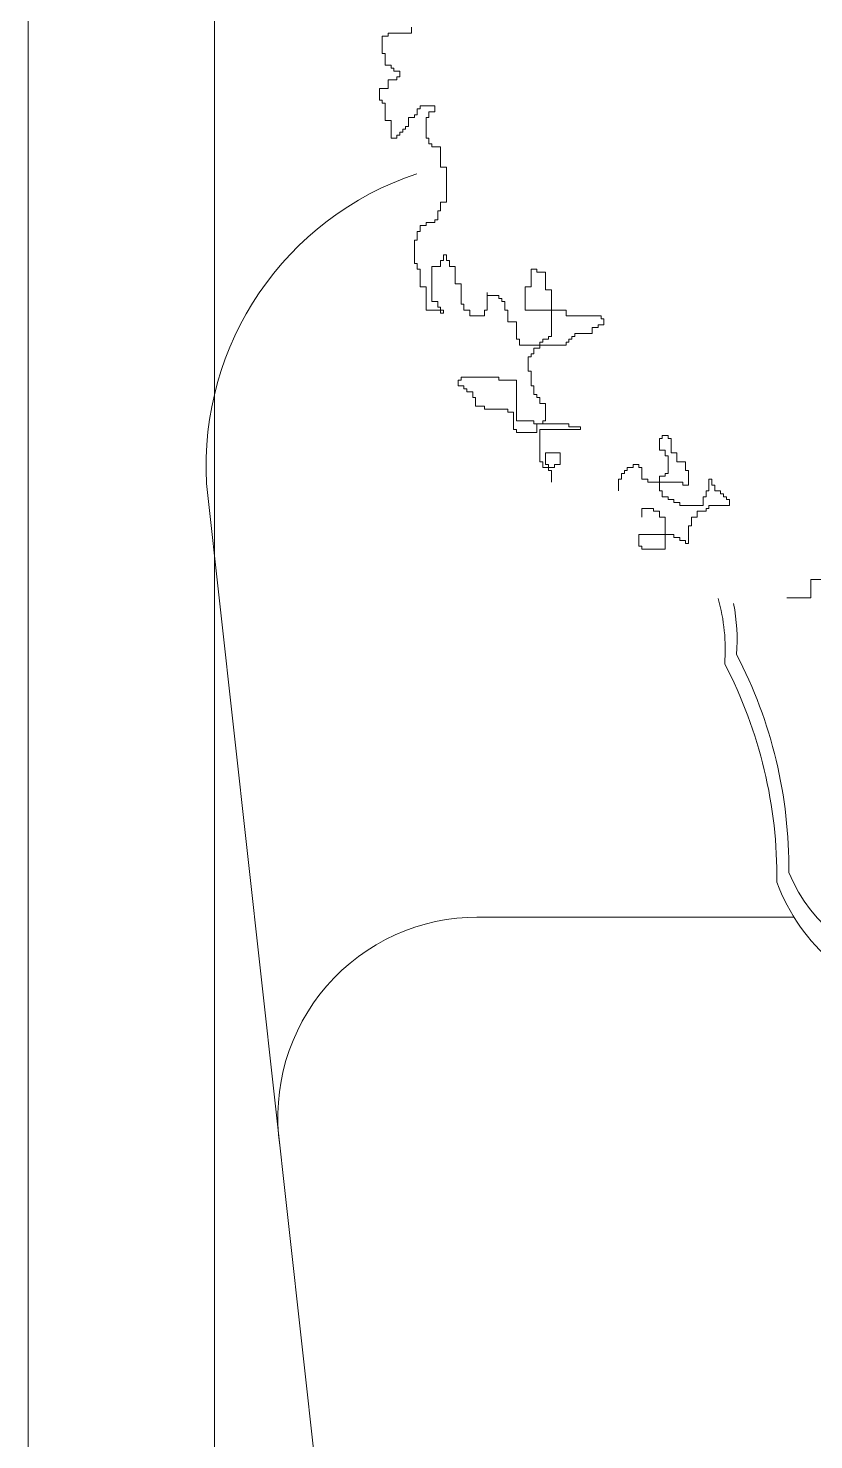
# Model space of a CAD drawing. Header units: millimetres. Extents: x 485872 to 486142, y -52344 to -52207.
# Drawn here: x 486102.0389 to 486102.271, y -52312.9478 to -52312.531 of the extents above; entities that cross this region are included whole.
import ezdxf

# ---------------------------------------------------------------- set-up
doc = ezdxf.new("R2010")
doc.units = ezdxf.units.MM
doc.header["$LTSCALE"] = 15
doc.linetypes.add('DASHDOTX2', pattern=[50.8, 25.4, -12.7, 0, -12.7])
doc.layers.add('JJ2', color=3, linetype='Continuous')

# ---------------------------------------------------------------- blocks, each defined once
blk = doc.blocks.new('sf')
at = {"color": 84, "lineweight": 5}
for p, q in [((17609.01, 471773.59), (17609.01, 471776.87)), ((17592.56, 471762.09), (17592.56, 471771.94)), ((17592.56, 471771.94), (17595.85, 471771.94)), ((17595.85, 471773.59), (17609.01, 471773.59)), ((17595.85, 471771.94), (17595.85, 471773.59)), ((17594.21, 471762.09), (17592.56, 471762.09)), ((17594.21, 471755.51), (17594.21, 471762.09)), ((17597.5, 471755.51), (17594.21, 471755.51)), ((17597.5, 471753.87), (17597.5, 471755.51)), ((17599.14, 471753.87), (17597.5, 471753.87)), ((17599.14, 471752.23), (17599.14, 471753.87)), ((17602.43, 471752.23), (17599.14, 471752.23)), ((17602.43, 471748.94), (17602.43, 471752.23)), ((17595.85, 471747.3), (17600.78, 471747.3)), ((17595.85, 471742.37), (17595.85, 471747.3)), ((17600.78, 471747.3), (17600.78, 471748.94)), ((17600.78, 471748.94), (17602.43, 471748.94)), ((17590.92, 471735.8), (17590.92, 471742.37)), ((17590.92, 471742.37), (17595.85, 471742.37)), ((17592.56, 471735.8), (17590.92, 471735.8)), ((17592.56, 471734.15), (17592.56, 471735.8)), ((17594.21, 471734.15), (17592.56, 471734.15)), ((17594.21, 471724.29), (17594.21, 471734.15)), ((17612.3, 471727.58), (17610.65, 471727.58)), ((17610.65, 471727.58), (17610.65, 471725.94)), ((17613.94, 471730.87), (17612.3, 471730.87)), ((17612.3, 471730.87), (17612.3, 471727.58)), ((17622.16, 471732.51), (17613.94, 471732.51)), ((17613.94, 471732.51), (17613.94, 471730.87)), ((17618.87, 471725.94), (17618.87, 471729.22)), ((17618.87, 471729.22), (17622.16, 471729.22)), ((17622.16, 471729.22), (17622.16, 471732.51)), ((17597.5, 471724.29), (17594.21, 471724.29)), ((17597.5, 471714.44), (17597.5, 471724.29)), ((17605.72, 471719.36), (17604.07, 471719.36)), ((17604.07, 471719.36), (17604.07, 471717.72)), ((17607.36, 471721.01), (17605.72, 471721.01)), ((17605.72, 471721.01), (17605.72, 471719.36)), ((17610.65, 471725.94), (17607.36, 471725.94)), ((17607.36, 471725.94), (17607.36, 471721.01)), ((17617.23, 471714.44), (17617.23, 471725.94)), ((17617.23, 471725.94), (17618.87, 471725.94)), ((17600.78, 471714.44), (17597.5, 471714.44)), ((17602.43, 471716.08), (17600.78, 471716.08)), ((17600.78, 471716.08), (17600.78, 471714.44)), ((17604.07, 471717.72), (17602.43, 471717.72)), ((17602.43, 471717.72), (17602.43, 471716.08)), ((17618.87, 471714.44), (17617.23, 471714.44)), ((17618.87, 471711.15), (17618.87, 471714.44)), ((17620.52, 471711.15), (17618.87, 471711.15)), ((17620.52, 471709.51), (17620.52, 471711.15)), ((17625.45, 471709.51), (17620.52, 471709.51)), ((17625.45, 471698), (17625.45, 471709.51)), ((17628.74, 471698), (17625.45, 471698)), ((17628.74, 471678.29), (17628.74, 471698)), ((17623.81, 471668.43), (17623.81, 471673.36)), ((17623.81, 471673.36), (17625.45, 471673.36)), ((17625.45, 471678.29), (17628.74, 471678.29)), ((17625.45, 471673.36), (17625.45, 471678.29)), ((17613.94, 471661.86), (17613.94, 471665.14)), ((17613.94, 471665.14), (17617.23, 471665.14)), ((17617.23, 471665.14), (17617.23, 471666.78)), ((17617.23, 471666.78), (17622.16, 471666.78)), ((17622.16, 471666.78), (17622.16, 471668.43)), ((17622.16, 471668.43), (17623.81, 471668.43)), ((17610.65, 471643.78), (17610.65, 471656.93)), ((17610.65, 471656.93), (17612.3, 471656.93)), ((17612.3, 471656.93), (17612.3, 471661.86)), ((17612.3, 471661.86), (17613.94, 471661.86)), ((17628.74, 471648.71), (17627.1, 471648.71)), ((17627.1, 471648.71), (17627.1, 471645.42)), ((17628.74, 471645.42), (17628.74, 471648.71)), ((17612.3, 471643.78), (17610.65, 471643.78)), ((17612.3, 471640.49), (17612.3, 471643.78)), ((17613.94, 471640.49), (17612.3, 471640.49)), ((17613.94, 471630.64), (17613.94, 471640.49)), ((17625.45, 471642.14), (17620.52, 471642.14)), ((17620.52, 471642.14), (17620.52, 471622.42)), ((17627.1, 471645.42), (17625.45, 471645.42)), ((17625.45, 471645.42), (17625.45, 471642.14)), ((17630.39, 471645.42), (17628.74, 471645.42)), ((17630.39, 471642.14), (17630.39, 471645.42)), ((17633.67, 471642.14), (17630.39, 471642.14)), ((17633.67, 471632.28), (17633.67, 471642.14)), ((17679.72, 471640.49), (17676.43, 471640.49)), ((17676.43, 471640.49), (17676.43, 471630.64)), ((17679.72, 471638.85), (17679.72, 471640.49)), ((17636.96, 471632.28), (17633.67, 471632.28)), ((17636.96, 471620.78), (17636.96, 471632.28)), ((17684.65, 471638.85), (17679.72, 471638.85)), ((17684.65, 471628.99), (17684.65, 471638.85)), ((17617.23, 471630.64), (17613.94, 471630.64)), ((17617.23, 471617.49), (17617.23, 471630.64)), ((17651.76, 471625.71), (17651.76, 471627.35)), ((17651.76, 471627.35), (17651.76, 471617.49)), ((17658.34, 471625.71), (17651.76, 471625.71)), ((17658.34, 471624.06), (17658.34, 471625.71)), ((17659.99, 471624.06), (17658.34, 471624.06)), ((17659.99, 471622.42), (17659.99, 471624.06)), ((17676.43, 471630.64), (17673.14, 471630.64)), ((17673.14, 471630.64), (17673.14, 471617.49)), ((17687.94, 471628.99), (17684.65, 471628.99)), ((17687.94, 471602.7), (17687.94, 471628.99)), ((17627.1, 471617.49), (17617.23, 471617.49)), ((17620.52, 471622.42), (17623.81, 471622.42)), ((17623.81, 471622.42), (17623.81, 471619.13)), ((17623.81, 471619.13), (17625.45, 471619.13)), ((17625.45, 471619.13), (17625.45, 471615.85)), ((17625.45, 471615.85), (17627.1, 471615.85)), ((17627.1, 471615.85), (17627.1, 471617.49)), ((17638.61, 471620.78), (17636.96, 471620.78)), ((17638.61, 471617.49), (17638.61, 471620.78)), ((17641.9, 471617.49), (17638.61, 471617.49)), ((17641.9, 471614.21), (17641.9, 471617.49)), ((17651.76, 471617.49), (17650.12, 471617.49)), ((17650.12, 471617.49), (17650.12, 471614.21)), ((17661.63, 471622.42), (17659.99, 471622.42)), ((17661.63, 471617.49), (17661.63, 471622.42)), ((17663.27, 471617.49), (17661.63, 471617.49)), ((17663.27, 471610.92), (17663.27, 471617.49)), ((17673.14, 471617.49), (17696.16, 471617.49)), ((17696.16, 471617.49), (17696.16, 471614.21)), ((17650.12, 471614.21), (17641.9, 471614.21)), ((17668.21, 471610.92), (17663.27, 471610.92)), ((17668.21, 471601.06), (17668.21, 471610.92)), ((17696.16, 471614.21), (17715.9, 471614.21)), ((17710.96, 471607.63), (17710.96, 471604.35)), ((17714.25, 471607.63), (17710.96, 471607.63)), ((17717.54, 471609.28), (17714.25, 471609.28)), ((17714.25, 471609.28), (17714.25, 471607.63)), ((17715.9, 471614.21), (17715.9, 471612.56)), ((17715.9, 471612.56), (17717.54, 471612.56)), ((17717.54, 471612.56), (17717.54, 471609.28)), ((17669.85, 471601.06), (17668.21, 471601.06)), ((17669.85, 471597.77), (17669.85, 471601.06)), ((17681.36, 471596.13), (17681.36, 471599.42)), ((17681.36, 471599.42), (17683.01, 471599.42)), ((17683.01, 471601.06), (17686.3, 471601.06)), ((17683.01, 471599.42), (17683.01, 471601.06)), ((17686.3, 471602.7), (17687.94, 471602.7)), ((17686.3, 471601.06), (17686.3, 471602.7)), ((17697.81, 471599.42), (17696.16, 471599.42)), ((17696.16, 471599.42), (17696.16, 471597.77)), ((17699.45, 471601.06), (17697.81, 471601.06)), ((17697.81, 471601.06), (17697.81, 471599.42)), ((17701.1, 471602.7), (17699.45, 471602.7)), ((17699.45, 471602.7), (17699.45, 471601.06)), ((17710.96, 471604.35), (17701.1, 471604.35)), ((17701.1, 471604.35), (17701.1, 471602.7)), ((17696.16, 471597.77), (17669.85, 471597.77)), ((17676.43, 471591.2), (17676.43, 471592.84)), ((17676.43, 471592.84), (17678.07, 471592.84)), ((17678.07, 471592.84), (17678.07, 471596.13)), ((17678.07, 471596.13), (17681.36, 471596.13)), ((17674.79, 471582.99), (17674.79, 471591.2)), ((17674.79, 471591.2), (17676.43, 471591.2)), ((17636.96, 471578.06), (17635.32, 471578.06)), ((17635.32, 471578.06), (17635.32, 471574.77)), ((17658.34, 471579.7), (17636.96, 471579.7)), ((17636.96, 471579.7), (17636.96, 471578.06)), ((17658.34, 471578.06), (17658.34, 471579.7)), ((17668.21, 471578.06), (17658.34, 471578.06)), ((17668.21, 471555.05), (17668.21, 471578.06)), ((17676.43, 471582.99), (17674.79, 471582.99)), ((17676.43, 471574.77), (17676.43, 471582.99)), ((17635.32, 471574.77), (17638.61, 471574.77)), ((17638.61, 471574.77), (17638.61, 471573.13)), ((17638.61, 471573.13), (17640.25, 471573.13)), ((17640.25, 471573.13), (17640.25, 471571.48)), ((17640.25, 471571.48), (17643.54, 471571.48)), ((17643.54, 471571.48), (17643.54, 471568.2)), ((17643.54, 471568.2), (17645.19, 471568.2)), ((17645.19, 471568.2), (17645.19, 471563.27)), ((17678.07, 471574.77), (17676.43, 471574.77)), ((17678.07, 471569.84), (17678.07, 471574.77)), ((17679.72, 471569.84), (17678.07, 471569.84)), ((17679.72, 471568.2), (17679.72, 471569.84)), ((17681.36, 471568.2), (17679.72, 471568.2)), ((17681.36, 471564.91), (17681.36, 471568.2)), ((17645.19, 471563.27), (17650.12, 471563.27)), ((17650.12, 471563.27), (17650.12, 471561.63)), ((17650.12, 471561.63), (17663.27, 471561.63)), ((17663.27, 471561.63), (17663.27, 471559.98)), ((17663.27, 471559.98), (17666.56, 471559.98)), ((17666.56, 471559.98), (17666.56, 471550.12)), ((17684.65, 471564.91), (17681.36, 471564.91)), ((17684.65, 471555.05), (17684.65, 471564.91)), ((17678.07, 471555.05), (17668.21, 471555.05)), ((17678.07, 471553.41), (17678.07, 471555.05)), ((17697.81, 471553.41), (17678.07, 471553.41)), ((17679.72, 471548.48), (17679.72, 471553.41)), ((17679.72, 471553.41), (17683.01, 471553.41)), ((17683.01, 471553.41), (17683.01, 471555.05)), ((17683.01, 471555.05), (17684.65, 471555.05)), ((17697.81, 471551.77), (17697.81, 471553.41)), ((17704.39, 471551.77), (17697.81, 471551.77)), ((17704.39, 471550.12), (17704.39, 471551.77)), ((17666.56, 471550.12), (17668.21, 471550.12)), ((17668.21, 471550.12), (17668.21, 471548.48)), ((17668.21, 471548.48), (17679.72, 471548.48)), ((17681.36, 471532.05), (17681.36, 471550.12)), ((17681.36, 471550.12), (17704.39, 471550.12)), ((17748.79, 471545.19), (17748.79, 471538.62)), ((17750.43, 471545.19), (17748.79, 471545.19)), ((17750.43, 471546.84), (17750.43, 471545.19)), ((17753.72, 471546.84), (17750.43, 471546.84)), ((17753.72, 471545.19), (17753.72, 471546.84)), ((17755.36, 471545.19), (17753.72, 471545.19)), ((17755.36, 471536.98), (17755.36, 471545.19)), ((17684.65, 471530.41), (17684.65, 471536.98)), ((17684.65, 471536.98), (17692.87, 471536.98)), ((17692.87, 471536.98), (17692.87, 471530.41)), ((17748.79, 471538.62), (17752.08, 471538.62)), ((17752.08, 471538.62), (17752.08, 471535.34)), ((17758.65, 471536.98), (17755.36, 471536.98)), ((17758.65, 471532.05), (17758.65, 471536.98)), ((17683.01, 471532.05), (17681.36, 471532.05)), ((17683.01, 471528.76), (17683.01, 471532.05)), ((17689.59, 471528.76), (17683.01, 471528.76)), ((17686.3, 471530.41), (17684.65, 471530.41)), ((17686.3, 471527.12), (17686.3, 471530.41)), ((17692.87, 471530.41), (17689.59, 471530.41)), ((17689.59, 471530.41), (17689.59, 471528.76)), ((17730.7, 471528.76), (17733.99, 471528.76)), ((17730.7, 471527.12), (17730.7, 471528.76)), ((17733.99, 471530.41), (17737.28, 471530.41)), ((17733.99, 471528.76), (17733.99, 471530.41)), ((17737.28, 471530.41), (17737.28, 471528.76)), ((17737.28, 471528.76), (17738.92, 471528.76)), ((17738.92, 471528.76), (17738.92, 471522.19)), ((17752.08, 471535.34), (17753.72, 471535.34)), ((17753.72, 471535.34), (17753.72, 471525.48)), ((17763.59, 471532.05), (17758.65, 471532.05)), ((17763.59, 471527.12), (17763.59, 471532.05)), ((17687.94, 471527.12), (17686.3, 471527.12)), ((17687.94, 471520.55), (17687.94, 471527.12)), ((17725.76, 471522.19), (17727.41, 471522.19)), ((17725.76, 471515.62), (17725.76, 471522.19)), ((17727.41, 471525.48), (17729.05, 471525.48)), ((17727.41, 471522.19), (17727.41, 471525.48)), ((17729.05, 471527.12), (17730.7, 471527.12)), ((17729.05, 471525.48), (17729.05, 471527.12)), ((17738.92, 471522.19), (17742.21, 471522.19)), ((17742.21, 471522.19), (17742.21, 471520.55)), ((17742.21, 471520.55), (17761.94, 471520.55)), ((17748.79, 471523.83), (17748.79, 471515.62)), ((17752.08, 471523.83), (17748.79, 471523.83)), ((17752.08, 471525.48), (17752.08, 471523.83)), ((17753.72, 471525.48), (17752.08, 471525.48)), ((17761.94, 471520.55), (17761.94, 471518.9)), ((17765.23, 471527.12), (17763.59, 471527.12)), ((17765.23, 471518.9), (17765.23, 471527.12)), ((17776.74, 471522.19), (17778.39, 471522.19)), ((17776.74, 471515.62), (17776.74, 471522.19)), ((17778.39, 471522.19), (17778.39, 471518.9)), ((17748.79, 471515.62), (17750.43, 471515.62)), ((17750.43, 471515.62), (17750.43, 471512.33)), ((17750.43, 471512.33), (17753.72, 471512.33)), ((17753.72, 471512.33), (17753.72, 471510.69)), ((17761.94, 471518.9), (17765.23, 471518.9)), ((17773.45, 471512.33), (17775.1, 471512.33)), ((17773.45, 471507.4), (17773.45, 471512.33)), ((17775.1, 471515.62), (17776.74, 471515.62)), ((17775.1, 471512.33), (17775.1, 471515.62)), ((17778.39, 471518.9), (17780.03, 471518.9)), ((17780.03, 471518.9), (17780.03, 471515.62)), ((17780.03, 471515.62), (17783.32, 471515.62)), ((17783.32, 471515.62), (17783.32, 471513.98)), ((17783.32, 471513.98), (17784.96, 471513.98)), ((17784.96, 471513.98), (17784.96, 471512.33)), ((17784.96, 471512.33), (17786.61, 471512.33)), ((17786.61, 471512.33), (17786.61, 471510.69)), ((17745.5, 471505.76), (17738.92, 471505.76)), ((17738.92, 471505.76), (17738.92, 471500.83)), ((17745.5, 471504.12), (17745.5, 471505.76)), ((17748.79, 471504.12), (17745.5, 471504.12)), ((17748.79, 471500.83), (17748.79, 471504.12)), ((17753.72, 471510.69), (17757.01, 471510.69)), ((17757.01, 471510.69), (17757.01, 471509.05)), ((17757.01, 471509.05), (17760.3, 471509.05)), ((17760.3, 471509.05), (17760.3, 471507.4)), ((17760.3, 471507.4), (17773.45, 471507.4)), ((17770.16, 471504.12), (17770.16, 471500.83)), ((17775.1, 471504.12), (17770.16, 471504.12)), ((17776.74, 471505.76), (17775.1, 471505.76)), ((17775.1, 471505.76), (17775.1, 471504.12)), ((17776.74, 471507.4), (17776.74, 471505.76)), ((17788.25, 471507.4), (17776.74, 471507.4)), ((17786.61, 471510.69), (17788.25, 471510.69)), ((17788.25, 471510.69), (17788.25, 471507.4)), ((17752.08, 471500.83), (17748.79, 471500.83)), ((17752.08, 471482.76), (17752.08, 471500.83)), ((17766.88, 471495.9), (17765.23, 471495.9)), ((17765.23, 471495.9), (17765.23, 471486.04)), ((17766.88, 471500.83), (17766.88, 471495.9)), ((17770.16, 471500.83), (17766.88, 471500.83)), ((17757.01, 471490.97), (17737.28, 471490.97)), ((17737.28, 471490.97), (17737.28, 471484.4)), ((17757.01, 471489.33), (17757.01, 471490.97)), ((17760.3, 471489.33), (17757.01, 471489.33)), ((17760.3, 471487.69), (17760.3, 471489.33)), ((17737.28, 471484.4), (17738.92, 471484.4)), ((17738.92, 471484.4), (17738.92, 471482.76)), ((17738.92, 471482.76), (17752.08, 471482.76)), ((17763.59, 471487.69), (17760.3, 471487.69)), ((17763.59, 471486.04), (17763.59, 471487.69)), ((17765.23, 471486.04), (17763.59, 471486.04)), ((17834.27, 471455.35), (17834.27, 471465.61)), ((17834.27, 471465.61), (17851.39, 471465.61)), ((17820.57, 471455.35), (17834.27, 471455.35))]:
    blk.add_line(p, q, dxfattribs=at)
for centre, radius, start, end in [((17680.22, 471426.27), 105.71, 355.59008, 15.76005), ((17686.91, 471431.61), 105.71, 355.59008, 11.15696), ((17561.99, 471303.34), 259.76, 359.36979, 27.54865)]:
    blk.add_arc(centre, radius, start, end, dxfattribs=at)
at = {"lineweight": 5}
blk.add_arc((17555.3, 471298), 259.76, 359.36979, 27.54865, dxfattribs=at)
at = {"color": 43, "lineweight": 5}
for centre, radius, start, end in [((17909.04, 471337.67), 94.89, 203.06724, 261.62092), ((17915.6, 471331.96), 107.08, 200.11122, 259.82062)]:
    blk.add_arc(centre, radius, start, end, dxfattribs=at)
blk = doc.blocks.new('elevation sofa')
at = {"layer": 'JJ2', "color": 4, "lineweight": 5}
for p, q in [((715675.02, -15128.13), (715740.16, -15716.47)), ((715754.83, -15256.22), (715848.55, -15256.23))]:
    blk.add_line(p, q, dxfattribs=at)
for centre, radius, start, end in [((715765.55, -15122.85), 90.69, 108.2722, 183.3338), ((715755.06, -15315.22), 59, 89.7623, 188.2154)]:
    blk.add_arc(centre, radius, start, end, dxfattribs=at)

msp = doc.modelspace()

# ---------------------------------------------------------------- linework, layer by layer
at = {"color": 6, "linetype": 'DASHDOTX2', "lineweight": 13}
msp.add_line((486102.03886, -52306.37664), (486102.03886, -52331.67664), dxfattribs=at)
at = {"linetype": 'Continuous', "lineweight": 13}
msp.add_lwpolyline([(486102.09386, -52310.67664), (486102.09386, -52313.37664)], dxfattribs=at)

# ---------------------------------------------------------------- block references
at = {"lineweight": 5, "xscale": 0.0005240255359560251, "yscale": 0.0005240255359560251, "zscale": 0.0005240255359560251}
msp.add_blockref('sf', (486092.92453, -52559.75383), dxfattribs=at)
at = {"linetype": 'Continuous', "lineweight": 13, "xscale": 0.001, "yscale": 0.001, "zscale": 0.001}
msp.add_blockref('elevation sofa', (485386.41657, -52297.53726), dxfattribs=at)

doc.saveas('drawing.dxf')
